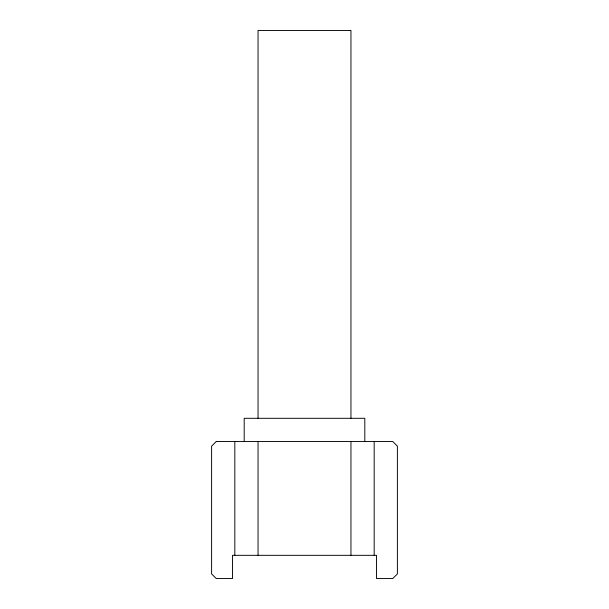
<?xml version="1.0" encoding="UTF-8"?>
<svg xmlns="http://www.w3.org/2000/svg" width="609" height="609" viewBox="0 0 609 609"><rect width="100%" height="100%" fill="white"/><g stroke="black" fill="none" stroke-linecap="round" stroke-linejoin="round"><path stroke-width="0.91" d="M374.177 441.525L374.177 555.324M364.806 441.525L364.806 418.299L244.194 418.299L244.194 441.525M350.951 418.299L350.951 30.45L258.049 30.45L258.049 418.299M350.951 441.525L350.951 555.324M258.049 441.525L258.049 555.324M234.823 441.525L234.823 555.324M216.248 441.525L211.605 446.169L211.605 573.906L216.248 578.55L232.501 578.55L232.501 555.324L376.499 555.324L376.499 578.55L392.752 578.55L397.395 573.906L397.395 446.169L392.752 441.525L216.248 441.525"/></g></svg>
